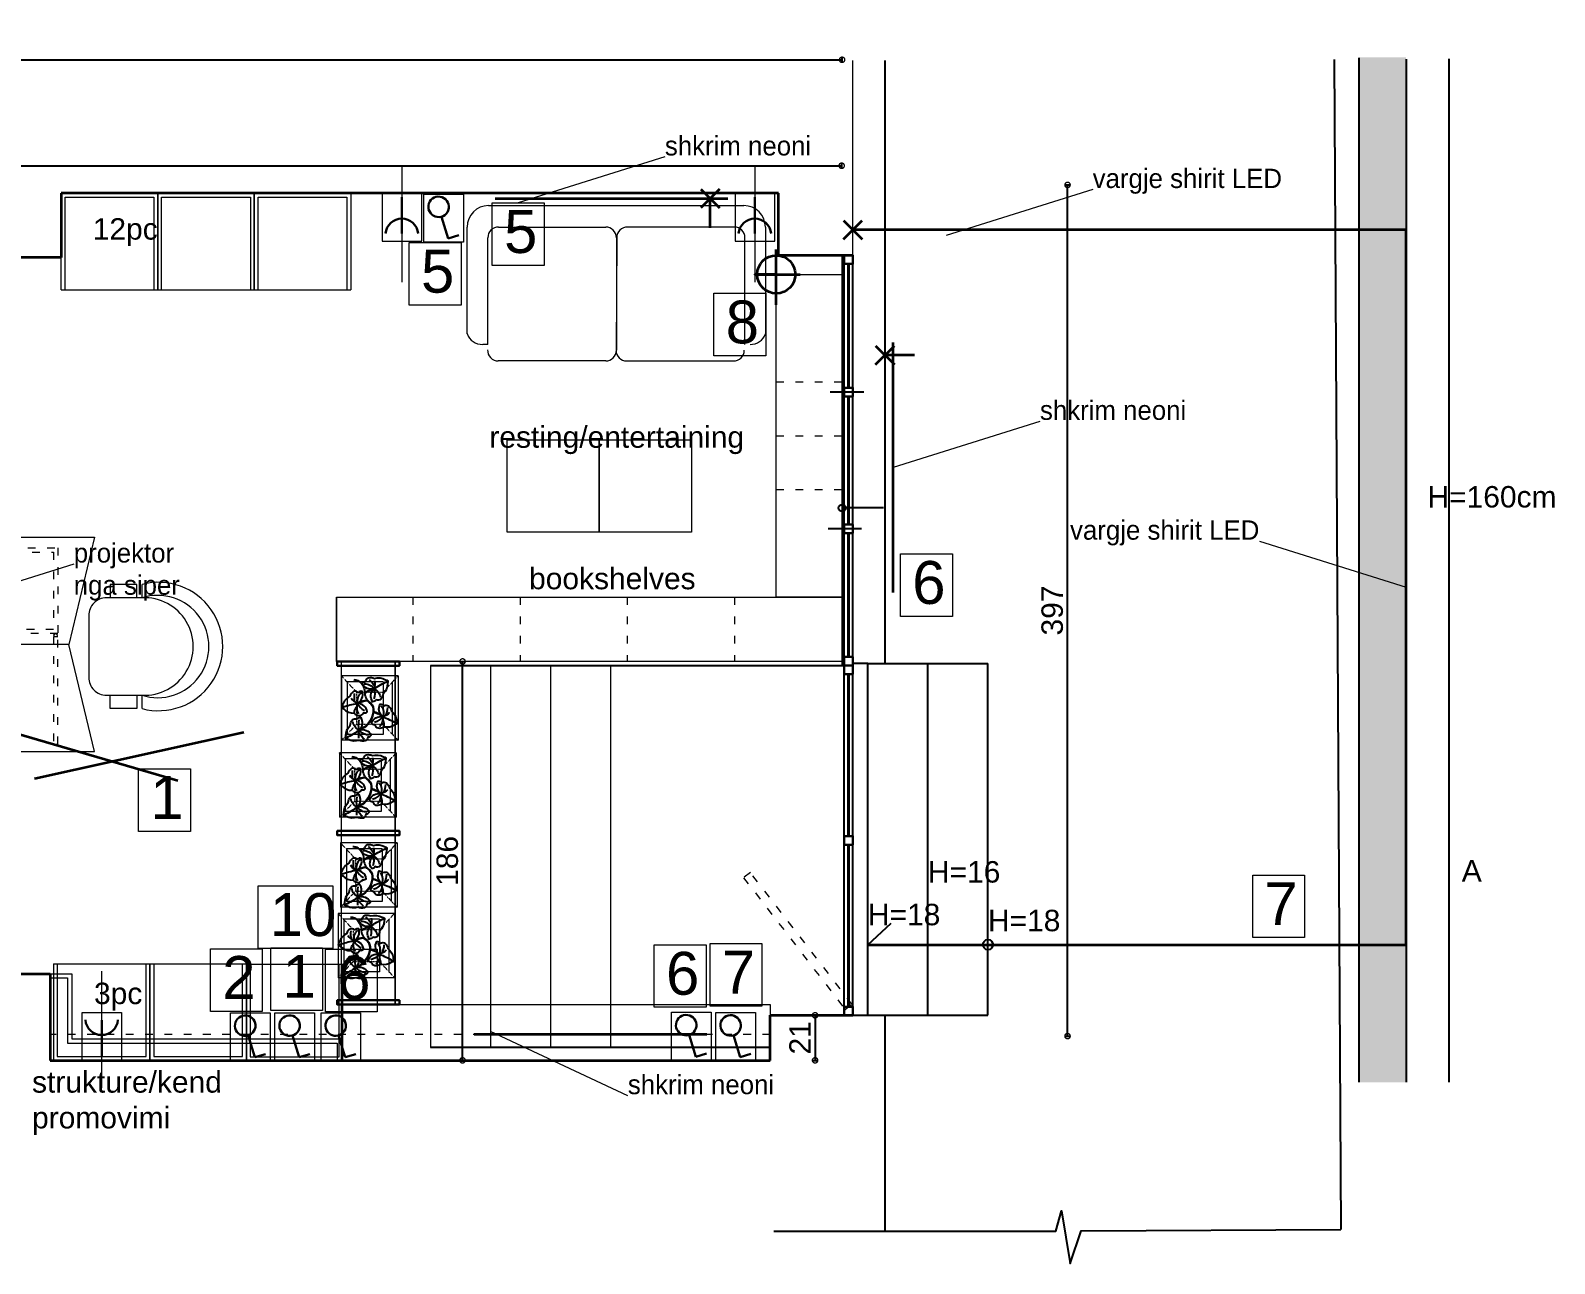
# Model space of a CAD drawing. Header units: inches. Extents: x 13585 to 255999, y -15177 to -1377.
# Drawn here: x 50953 to 51663, y -13655 to -13080 of the extents above; entities that cross this region are included whole.
import ezdxf

# ---------------------------------------------------------------- set-up
doc = ezdxf.new("R2010")
doc.units = ezdxf.units.IN
doc.header["$MEASUREMENT"] = 0
doc.linetypes.add('ACAD_ISO03W100', pattern=[30, 12, -18])
doc.linetypes.add('TRATTEGGIATO', pattern=[0.75, 0.5, -0.25])
for name, color, linetype, lineweight in [('29.hac shtresa', 252, 'Continuous', 15), ('_ELEKTRIKE', 1, 'Continuous', 9), ('mobilie', 252, 'Continuous', 18), ('mure', 7, 'Continuous', 35), ('MURE TE REJA', 250, 'Continuous', 30), ('PROIEZIONI_finissime_fine lines', 251, 'Continuous', 9), ('PROIEZIONI_projections', 145, 'Continuous', 13), ('TAVANI', 252, 'Continuous', 40), ('verande', 7, 'Continuous', 25), ('vije e nderprere', 253, 'ACAD_ISO03W100', 15), ('xham', 132, 'Continuous', 40)]:
    doc.layers.add(name, color=color, linetype=linetype, lineweight=lineweight)
doc.layers.add('VEGETAZIONE 4', color=7, linetype='Continuous', true_color=0x009400)
doc.styles.get("Standard").update_dxf_attribs({"font": 'arial.ttf'})
doc.dimstyles.new('ISO-25', dxfattribs={"dimtxt": 10, "dimasz": 5, "dimexe": 1.25, "dimexo": 0.625, "dimgap": 2, "dimtad": 1, "dimdec": 0, "dimtxsty": 'Standard', "dimblk": 'DOTSMALL', "dimcen": 2.5, "dimadec": 0, "dimazin": 0, "dimtfac": 1, "dimtdec": 0, "dimtix": 1, "dimtmove": 0, "dimatfit": 3, "dimldrblk": 'DOTSMALL', "dimfxl": 1, "dimfxlon": 1, "dimarcsym": 0})

# ---------------------------------------------------------------- blocks, each defined once
blk = doc.blocks.new('spleow')
at = {"layer": 'mobilie'}
for p, q in [((30361.49, -1882.13), (30411.22, -1882.13)), ((30351.5, -2011.26), (30351.5, -1892.13)), ((30361.49, -1896.66), (30361.49, -1946.46)), ((30416.22, -1891.67), (30366.49, -1891.67)), ((30423.95, -1946.8), (30423.95, -1897)), ((30366.49, -1951.46), (30418.95, -1951.79)), ((30366.49, -1951.63), (30418.95, -1951.63)), ((30361.49, -2006.59), (30361.49, -1956.62)), ((30423.95, -1956.62), (30423.95, -2006.7)), ((30416.22, -2011.59), (30366.49, -2011.59)), ((30416.22, -2011.59), (30416.22, -2013.97)), ((30411.22, -2021.25), (30361.49, -2021.25))]:
    blk.add_line(p, q, dxfattribs=at)
for centre, radius, start, end in [((30361.49, -1892.13), 9.99, 90, 180), ((30409, -1889.01), 7.23, 357.84985, 72.06051), ((30366.49, -1896.66), 5, 90, 180.00003), ((30418.95, -1897), 5, 359.99997, 90), ((30366.49, -1946.46), 5, 179.99997, 270), ((30418.95, -1946.8), 5, 270, 0.00003), ((30366.49, -1956.62), 5, 90, 180.00003), ((30418.95, -1956.62), 5, 359.99997, 90), ((30361.49, -2011.26), 9.99, 180, 270), ((30366.49, -2006.59), 5, 179.99997, 270), ((30418.95, -2006.7), 5, 267.51228, 359.99997), ((30408.83, -2014.26), 7.39, 288.86549, 2.21628)]:
    blk.add_arc(centre, radius, start, end, dxfattribs=at)
blk = doc.blocks.new('apleoq')
at = {"layer": 'mobilie'}
for points in [[(30396.09, -1813.84), (30441.09, -1813.84)], [(30396.09, -1858.84), (30396.09, -1813.84), (30441.09, -1813.84), (30441.09, -1858.84)], [(30397.89, -1858.84), (30397.89, -1815.64), (30439.29, -1815.64), (30439.29, -1858.84)], [(30396.09, -1858.84), (30397.89, -1858.84)], [(30397.89, -1858.84), (30439.29, -1858.84)], [(30439.29, -1858.84), (30441.09, -1858.84)]]:
    blk.add_lwpolyline(points, dxfattribs=at)
blk = doc.blocks.new('_DotSmall')
at = {"color": 0, "linetype": 'ByBlock', "const_width": 0.5}
blk.add_lwpolyline([(-0.0625, 0, 1), (0.0625, 0, 1)], format="xyb", close=True, dxfattribs=at)
blk = doc.blocks.new('*D1668')
at = {"layer": 'Defpoints', "color": 0, "transparency": 16777216}
for p in [(51297.69, -13539.06), (51297.69, -13560.06), (51318.56, -13560.06)]:
    blk.add_point(p, dxfattribs=at)
at = {"layer": 'mobilie', "color": 0, "lineweight": -2, "transparency": 16777216}
for p, q in [((51317.56, -13539.06), (51319.81, -13539.06)), ((51318.56, -13539.06), (51318.56, -13560.06)), ((51317.56, -13560.06), (51319.81, -13560.06))]:
    blk.add_line(p, q, dxfattribs=at)
at = {"layer": 'mobilie', "color": 0, "lineweight": -2, "transparency": 16777216, "xscale": 5, "yscale": 5, "zscale": 5}
for p, rotation in [((51318.56, -13539.06), 90), ((51318.56, -13560.06), 270)]:
    blk.add_blockref('_DotSmall', p, dxfattribs=dict(at, rotation=rotation))
at = {"layer": 'mobilie', "color": 0, "transparency": 16777216, "insert": (51311.54, -13549.56), "char_height": 10, "attachment_point": 5, "rotation": 90}
blk.add_mtext('21', dxfattribs=at)
blk = doc.blocks.new('A$C72D254AB')
at = {"layer": 'VEGETAZIONE 4'}
for points in [[(-0.0235, 0.0724, 0.367619), (0.0358, 0.0607, 0.244009), (0.0282, 0.0778, 0.287728), (0.0273, 0.0997, 0.1746), (0.0028, 0.1125, 0.205226), (-0.0427, 0.1378, 0.068851), (-0.055, 0.1403, 0.068851), (-0.0611, 0.1293, 0.205226), (-0.071, 0.0782, 0.1746), (-0.0771, 0.0512, 0.287728), (-0.0609, 0.0364, 0.244009), (-0.0528, 0.0195, 0.367619)], [(0.1071, 0.0319, 0.367619), (0.1316, -0.0234, 0.244009), (0.1412, -0.0073, 0.287728), (0.1586, 0.006, 0.1746), (0.155, 0.0334, 0.205226), (0.1495, 0.0852, 0.068851), (0.1445, 0.0967, 0.068851), (0.132, 0.0953, 0.205226), (0.0845, 0.0741, 0.1746), (0.0589, 0.0635, 0.287728), (0.0561, 0.0418, 0.244009), (0.047, 0.0254, 0.367619)], [(-0.1332, -0.0372, 0.205226), (-0.1289, -0.0891, 0.068851), (-0.1241, -0.1007, 0.068851), (-0.1116, -0.0996, 0.205226), (-0.0636, -0.0794, 0.1746), (-0.0378, -0.0694, 0.287728), (-0.0346, -0.0478, 0.244009), (-0.0251, -0.0316, 0.367619), (-0.0853, -0.0367, 0.367619), (-0.1086, 0.019, 0.244009), (-0.1186, 0.0032, 0.287728), (-0.1362, -0.0098, 0.1746)], [(0.0389, -0.0462, -0.367619), (0.0948, -0.0234, -0.244009), (0.0906, -0.0416, -0.287728), (0.094, -0.0633, -0.1746), (0.0724, -0.0805, -0.205226), (0.0326, -0.1141, -0.068851), (0.021, -0.1189, -0.068851), (0.013, -0.1093, -0.205226), (-0.0067, -0.0611, -0.1746), (-0.0178, -0.0358, -0.287728), (-0.0048, -0.0181, -0.244009), (0, 0, -0.367619)]]:
    blk.add_lwpolyline(points, format="xyb", close=True, dxfattribs=at)
for points in [[(-0.0041, 0.1046, 0.127493), (-0.0235, 0.0724, 0.236268), (-0.0706, 0.0574)], [(0.0275, 0.0658, 0.249386), (-0.0235, 0.0724, 0.13922), (-0.0501, 0.0335, 0.13922)], [(-0.0006, 0.0295, 0.036578), (-0.0082, 0.028, 0.26706), (-0.0853, -0.0367)], [(0.0015, 0.0281, 0.046244), (-0.0078, 0.0264, 0.267271), (-0.0837, -0.0373, 0.267271)], [(0.0849, -0.0118, -0.235468), (0.0408, 0.0167, 0.206382), (0.0011, 0.0297, 0.26706)], [(0.053, -0.0001, -0.086488), (0.0395, 0.0156, 0.20505), (0.0012, 0.028, 0.20505)], [(0.131, -0.0136, 0.249386), (0.1071, 0.0319, 0.13922), (0.0599, 0.0313, 0.13922)], [(0.1446, 0.0345, 0.127493), (0.1071, 0.0319, 0.236268), (0.0677, 0.0618)], [(0.0641, -0.0741, -0.127493), (0.0389, -0.0462, -0.236268), (-0.0102, -0.0406)], [(0.0876, -0.0299, -0.249386), (0.0389, -0.0462, -0.13922), (0.0053, -0.0132, -0.13922)], [(0.15, -0.062, 0.067526), (0.1464, -0.0439, 0.262665), (0.0928, -0.0121, -0.024866), (0.0869, -0.012, 0.206382)]]:
    blk.add_lwpolyline(points, format="xyb", dxfattribs=at)
for centre, radius, start, end in [((-0.0623, 0.0252), 0.0525, 64.38373, 95.92315), ((-0.3801, -0.0573), 0.3795, 19.98135, 30.54095), ((0.0269, -0.0165), 0.1107, 93.40519, 114.38113), ((-0.204, 0.2492), 0.3795, 325.06766, 335.62727), ((-0.0535, 0.0078), 0.0547, 178.42701, 234.43957), ((-0.0867, 0.0077), 0.0888, 14.23975, 44.16067), ((-0.0867, 0.0077), 0.0905, 14.08749, 40.76445), ((0.0178, 0.0464), 0.0888, 319.08547, 349.24698), ((0.0178, 0.0464), 0.0905, 319.84535, 345.85077), ((0.0633, -0.0604), 0.1107, 38.49151, 59.46745), ((-0.0395, 0.0546), 0.1107, 217.25259, 238.22852), ((-0.1076, 0.0348), 0.0749, 258.26023, 287.32268), ((0.221, -0.2607), 0.3795, 143.82874, 154.38835), ((-0.0352, -0.0134), 0.0553, 204.95752, 258.13095), ((-0.061, 0.0461), 0.0863, 253.63391, 285.33703), ((-0.0082, -0.0074), 0.0525, 275.16258, 306.702), ((-0.336, 0.0124), 0.3795, 340.54478, 351.10439), ((-0.0356, 0.0051), 0.0888, 326.92506, 356.62209), ((-0.0356, 0.0051), 0.0905, 330.32128, 355.87917), ((0.0712, 0.0507), 0.1107, 256.7046, 277.68054)]:
    blk.add_arc(centre, radius, start, end, dxfattribs=at)
blk = doc.blocks.new('cplaq')
at = {"layer": 'PROIEZIONI_finissime_fine lines', "linetype": 'TRATTEGGIATO', "ltscale": 0.04}
for p, q in [((27656.63, -3518.81), (27649.13, -3511.81)), ((27671.63, -3518.81), (27679.13, -3511.81)), ((27656.63, -3531.17), (27656.63, -3518.81)), ((27671.63, -3531.17), (27671.63, -3518.81)), ((27656.63, -3531.17), (27649.13, -3538.17)), ((27656.63, -3531.17), (27671.63, -3531.17)), ((27671.63, -3531.17), (27679.13, -3538.17))]:
    blk.add_line(p, q, dxfattribs=at)
at = {"layer": 'PROIEZIONI_projections'}
for p, q in [((27649.13, -3511.81), (27649.13, -3538.17)), ((27649.13, -3511.81), (27679.13, -3511.81)), ((27651.84, -3514.52), (27676.43, -3514.52)), ((27679.13, -3511.81), (27679.13, -3538.17)), ((27651.84, -3518.81), (27676.43, -3518.81)), ((27651.84, -3518.81), (27651.84, -3535.46)), ((27676.43, -3518.81), (27676.43, -3535.46)), ((27649.13, -3538.17), (27679.13, -3538.17)), ((27651.84, -3535.46), (27676.43, -3535.46))]:
    blk.add_line(p, q, dxfattribs=at)
at = {"layer": 'VEGETAZIONE 4', "xscale": -100, "yscale": 100, "zscale": 100}
blk.add_blockref('A$C72D254AB', (27665.83, -3526.18), dxfattribs=at)
blk = doc.blocks.new('*D1669')
at = {"layer": 'Defpoints', "color": 0, "transparency": 16777216}
for p in [(51138.32, -13374.04), (51154.17, -13374.04), (51138.32, -13560.06)]:
    blk.add_point(p, dxfattribs=at)
at = {"layer": 'mobilie', "color": 0, "lineweight": -2, "transparency": 16777216}
for p, q in [((51153.17, -13374.04), (51155.42, -13374.04)), ((51154.17, -13560.06), (51154.17, -13374.04)), ((51153.17, -13560.06), (51155.42, -13560.06))]:
    blk.add_line(p, q, dxfattribs=at)
at = {"layer": 'mobilie', "color": 0, "lineweight": -2, "transparency": 16777216, "xscale": 5, "yscale": 5, "zscale": 5}
for p, rotation in [((51154.17, -13374.04), 90), ((51154.17, -13560.06), 270)]:
    blk.add_blockref('_DotSmall', p, dxfattribs=dict(at, rotation=rotation))
at = {"layer": 'mobilie', "color": 0, "transparency": 16777216, "insert": (51147.07, -13467.05), "char_height": 10, "attachment_point": 5, "rotation": 90}
blk.add_mtext('186', dxfattribs=at)
blk = doc.blocks.new('cplaow')
at = {"layer": 'mobilie'}
for points in [[(37826.95, -2900.68), (37814.95, -2850.68), (37934.95, -2850.68), (37922.95, -2900.68), (37826.95, -2900.68)], [(37826.95, -2900.68), (37814.95, -2950.68), (37934.95, -2950.68), (37922.95, -2900.68), (37826.95, -2900.68)]]:
    blk.add_lwpolyline(points, dxfattribs=at)
for centre in [(37833.22, -2896.44), (37916.82, -2896.44)]:
    blk.add_circle(centre, 0.761, dxfattribs=at)
at = {"layer": 'vije e nderprere', "ltscale": 0.3}
for points in [[(37831.95, -2855.68), (37917.93, -2855.68), (37917.94, -2895.68), (37831.96, -2895.68)], [(37833.95, -2857.68), (37915.93, -2857.68), (37915.94, -2893.68), (37833.96, -2893.68)], [(37832.22, -2947.2), (37834.22, -2947.2), (37834.22, -2897.2), (37832.22, -2897.2)], [(37915.82, -2947.2), (37917.82, -2947.2), (37917.82, -2897.2), (37915.82, -2897.2)]]:
    blk.add_lwpolyline(points, close=True, dxfattribs=at)
blk = doc.blocks.new('aswaswa')
at = {"layer": 'mobilie'}
for p, q in [((30233.65, -2827.56), (30227.41, -2827.56)), ((30233.65, -2827.56), (30233.65, -2844.15)), ((30285.3, -2827.56), (30279.06, -2827.56)), ((30279.06, -2844.15), (30279.06, -2827.56)), ((30233.65, -2830.05), (30227.41, -2830.05)), ((30227.41, -2830.05), (30227.41, -2842.49)), ((30279.06, -2830.05), (30285.3, -2830.05)), ((30285.3, -2830.05), (30285.3, -2842.49)), ((30227.41, -2842.49), (30233.65, -2842.49)), ((30285.3, -2842.49), (30279.06, -2842.49)), ((30241.94, -2852.44), (30270.77, -2852.44))]:
    blk.add_line(p, q, dxfattribs=at)
for centre, radius, start, end in [((30256.36, -2819.86), 29.95, 345.08646, 194.91352), ((30256.36, -2820.23), 23.86, 342.09781, 197.90219), ((30256.36, -2826.39), 22.74, 357.02811, 182.97189), ((30241.94, -2844.15), 8.29, 179.99997, 270), ((30270.77, -2844.15), 8.29, 270, 0.00003)]:
    blk.add_arc(centre, radius, start, end, dxfattribs=at)
blk = doc.blocks.new('fgfhgfh')
at = {"layer": '_ELEKTRIKE', "color": 6, "lineweight": 35}
for p, q in [((224343.92, -79823.08), (224335.17, -79831.84)), ((224335.17, -79823.08), (224343.92, -79831.84)), ((224339.54, -79841.2), (224339.54, -79827.46))]:
    blk.add_line(p, q, dxfattribs=at)
blk = doc.blocks.new('fd')
at = {"layer": '_ELEKTRIKE', "color": 1}
blk.add_lwpolyline([(224339.75, -79677.33), (224339.75, -79622.98)], dxfattribs=at)
blk.add_lwpolyline([(224349.04, -79642.13), (224349.04, -79664.51), (224330.6, -79664.51), (224330.6, -79642.13)], close=True, dxfattribs=at)
at = {"layer": '_ELEKTRIKE', "color": 1, "lineweight": 30}
blk.add_lwpolyline([(224339.75, -79645.7), (224339.75, -79662.63)], dxfattribs=at)
blk.add_arc((224339.75, -79645.04), 7.64, 184.8646, 355.1354, dxfattribs=at)
blk = doc.blocks.new('fdf')
at = {"layer": '_ELEKTRIKE', "color": 1, "lineweight": 30}
for p, q in [((224338.82, -79675.08), (224341.87, -79685.25)), ((224341.87, -79685.25), (224346.86, -79683.76))]:
    blk.add_line(p, q, dxfattribs=at)
at = {"layer": '_ELEKTRIKE', "color": 1, "lineweight": 0}
blk.add_lwpolyline([(224349.04, -79686.9), (224330.6, -79686.9), (224330.6, -79664.51), (224349.04, -79664.51)], close=True, dxfattribs=at)
at = {"layer": '_ELEKTRIKE', "color": 1, "lineweight": 30, "extrusion": (0, 0, -1)}
blk.add_ellipse((224337.45, -79670.5), major_axis=(-3.83, -2.86), ratio=1, start_param=3.926991, end_param=10.210176, dxfattribs=at)
blk = doc.blocks.new('*D1674')
at = {"layer": 'Defpoints', "color": 0, "transparency": 16777216}
for p in [(51331.17, -13093.44), (50307.19, -13156.16), (51331.17, -13184.66)]:
    blk.add_point(p, dxfattribs=at)
at = {"layer": 'mobilie', "color": 0, "lineweight": -2, "transparency": 16777216}
for p, q in [((50307.19, -13094.44), (50307.19, -13092.19)), ((51331.17, -13094.44), (51331.17, -13092.19)), ((50307.19, -13093.44), (51331.17, -13093.44))]:
    blk.add_line(p, q, dxfattribs=at)
at = {"layer": 'mobilie', "color": 0, "lineweight": -2, "transparency": 16777216, "xscale": 5, "yscale": 5, "zscale": 5, "rotation": 180}
blk.add_blockref('_DotSmall', (50307.19, -13093.44), dxfattribs=at)
at = {"layer": 'mobilie', "color": 0, "lineweight": -2, "transparency": 16777216, "xscale": 5, "yscale": 5, "zscale": 5}
blk.add_blockref('_DotSmall', (51331.17, -13093.44), dxfattribs=at)
at = {"layer": 'mobilie', "color": 0, "transparency": 16777216, "insert": (50819.18, -13086.34), "char_height": 10, "attachment_point": 5}
blk.add_mtext('1024', dxfattribs=at)
blk = doc.blocks.new('*D1675')
at = {"layer": 'Defpoints', "color": 0, "transparency": 16777216}
for p in [(50711.07, -13151.8), (51436.31, -13151.8), (50703.55, -13548.76)]:
    blk.add_point(p, dxfattribs=at)
at = {"layer": 'mobilie', "color": 0, "lineweight": -2, "transparency": 16777216}
for p, q in [((51435.31, -13151.8), (51437.56, -13151.8)), ((51436.31, -13548.76), (51436.31, -13151.8)), ((51435.31, -13548.76), (51437.56, -13548.76))]:
    blk.add_line(p, q, dxfattribs=at)
at = {"layer": 'mobilie', "color": 0, "lineweight": -2, "transparency": 16777216, "xscale": 5, "yscale": 5, "zscale": 5}
for p, rotation in [((51436.31, -13151.8), 90), ((51436.31, -13548.76), 270)]:
    blk.add_blockref('_DotSmall', p, dxfattribs=dict(at, rotation=rotation))
at = {"layer": 'mobilie', "color": 0, "transparency": 16777216, "insert": (51429.21, -13350.28), "char_height": 10, "attachment_point": 5, "rotation": 90}
blk.add_mtext('397', dxfattribs=at)
blk = doc.blocks.new('*D1680')
at = {"layer": 'Defpoints', "color": 0, "transparency": 16777216}
for p in [(51330.97, -13142.84), (50446.34, -13264.59), (51330.97, -13264.59)]:
    blk.add_point(p, dxfattribs=at)
at = {"layer": 'mobilie', "color": 0, "lineweight": -2, "transparency": 16777216}
for p, q in [((50446.34, -13143.84), (50446.34, -13141.59)), ((51330.97, -13143.84), (51330.97, -13141.59)), ((50446.34, -13142.84), (51330.97, -13142.84))]:
    blk.add_line(p, q, dxfattribs=at)
at = {"layer": 'mobilie', "color": 0, "lineweight": -2, "transparency": 16777216, "xscale": 5, "yscale": 5, "zscale": 5, "rotation": 180}
blk.add_blockref('_DotSmall', (50446.34, -13142.84), dxfattribs=at)
at = {"layer": 'mobilie', "color": 0, "lineweight": -2, "transparency": 16777216, "xscale": 5, "yscale": 5, "zscale": 5}
blk.add_blockref('_DotSmall', (51330.97, -13142.84), dxfattribs=at)
at = {"layer": 'mobilie', "color": 0, "transparency": 16777216, "insert": (50888.65, -13135.74), "char_height": 10, "attachment_point": 5}
blk.add_mtext('885', dxfattribs=at)

msp = doc.modelspace()

# ---------------------------------------------------------------- hatches: boundary and pattern name
at = {"layer": 'verande', "true_color": 0xd1f0e5}
h = msp.add_hatch(dxfattribs=at)
h.set_pattern_fill('HTREED1S', color=254, scale=9, pattern_type=2)
h.set_pattern_definition([(255.963757, (20410.7718, -12049.2718), (1.2e-07, -9.00000001), [0.3710795, -36.7368711]), (14.036243, (20410.4118, -12049.3618), (27.0000001, 8.99999983), [0.3710795, -36.7368711]), (0, (20410.052, -12049.362), (0, 9), [0.36, -8.64]), (315, (20409.782, -12049.092), (9, -2e-15), [0.3818377, -12.3460844]), (270, (20409.782, -12048.732), (9, -2e-15), [0.36, -8.64]), (243.434949, (20409.8718, -12048.552), (7e-08, -9), [0.201246, -19.9233657]), (180, (20410.232, -12048.552), (-1e-15, -9), [0.36, -8.64]), (323.130102, (20409.8718, -12048.2818), (26.99999989, -18.00000017), [0.45, -44.55]), (281.309932, (20409.7818, -12047.8318), (8.99999975, -36.00000008), [0.4589118, -45.432264]), (243.434949, (20409.8718, -12047.652), (7e-08, -9), [0.201246, -19.9233657]), (213.690068, (20410.1418, -12047.4718), (-8.99999991, -9.00000009), [0.3244996, -32.1254618]), (146.309932, (20410.4118, -12047.6518), (-17.9999999, 9.00000011), [0.3244996, -32.1254618]), (291.801409, (20410.2318, -12047.2018), (8.99999987, -18.00000009), [0.4846648, -47.9818184]), (236.309932, (20410.4118, -12046.9318), (-9.00000011, -17.9999999), [0.3244996, -32.1254618]), (198.434949, (20410.6818, -12046.8418), (-17.99999994, -9.00000008), [0.284605, -28.175894]), (180, (20410.952, -12046.842), (-1e-15, -9), [0.27, -8.73]), (161.565051, (20411.2218, -12046.9318), (-9.00000003, -6e-10), [0.284605, -28.175894]), (123.690068, (20411.4018, -12047.2018), (-9.00000009, 8.99999991), [0.3244996, -32.1254618]), (68.198591, (20411.2218, -12047.6518), (8.99999976, 27.00000009), [0.4846648, -47.9818184]), (198.434949, (20411.4918, -12047.5618), (-17.99999994, -9.00000008), [0.284605, -28.175894]), (161.565051, (20411.7618, -12047.6518), (-9.00000003, -6e-10), [0.284605, -28.175894]), (116.565051, (20411.8518, -12047.832), (-9, 9.00000004), [0.201246, -19.9233657]), (78.690068, (20411.7618, -12048.2818), (-1.1e-07, 9.00000005), [0.4589118, -45.432264]), (36.869898, (20411.4018, -12048.5518), (8.99999994, 9.00000006), [0.45, -44.55]), (180, (20411.762, -12048.552), (-1e-15, -9), [0.36, -8.64]), (135, (20411.852, -12048.642), (-9, 5e-16), [0.1272793, -12.6006429]), (90, (20411.852, -12049.092), (-9, 6e-16), [0.45, -8.55]), (45, (20411.582, -12049.362), (5e-16, 9), [0.3818377, -12.3460844]), (0, (20411.222, -12049.362), (0, 9), [0.36, -8.64]), (345.963757, (20410.8618, -12049.2718), (9.00000001, 1.2e-07), [0.3710795, -36.7368711]), (104.036243, (20410.9518, -12049.6318), (-8.99999983, 27.0000001), [0.3710795, -36.7368711]), (0, (20410.682, -12049.632), (0, 9), [0.27, -8.73]), (255.963757, (20415.4518, -12045.6718), (1.2e-07, -9.00000001), [0.3710795, -36.7368711]), (14.036243, (20415.0918, -12045.7618), (27.0000001, 8.99999983), [0.3710795, -36.7368711]), (0, (20414.732, -12045.762), (0, 9), [0.36, -8.64]), (315, (20414.462, -12045.492), (9, -2e-15), [0.3818377, -12.3460844]), (270, (20414.462, -12045.132), (9, -2e-15), [0.36, -8.64]), (243.434949, (20414.5518, -12044.952), (7e-08, -9), [0.201246, -19.9233657]), (180, (20414.912, -12044.952), (-1e-15, -9), [0.36, -8.64]), (323.130102, (20414.5518, -12044.6818), (26.99999989, -18.00000017), [0.45, -44.55]), (281.309932, (20414.4618, -12044.2318), (8.99999975, -36.00000008), [0.4589118, -45.432264]), (243.434949, (20414.5518, -12044.052), (7e-08, -9), [0.201246, -19.9233657]), (213.690068, (20414.8218, -12043.8718), (-8.99999991, -9.00000009), [0.3244996, -32.1254618]), (146.309932, (20415.0918, -12044.0518), (-17.9999999, 9.00000011), [0.3244996, -32.1254618]), (291.801409, (20414.9118, -12043.6018), (8.99999987, -18.00000009), [0.4846648, -47.9818184]), (236.309932, (20415.0918, -12043.3318), (-9.00000011, -17.9999999), [0.3244996, -32.1254618]), (198.434949, (20415.3618, -12043.2418), (-17.99999994, -9.00000008), [0.284605, -28.175894]), (180, (20415.632, -12043.242), (-1e-15, -9), [0.27, -8.73]), (161.565051, (20415.9018, -12043.3318), (-9.00000003, -6e-10), [0.284605, -28.175894]), (123.690068, (20416.0818, -12043.6018), (-9.00000009, 8.99999991), [0.3244996, -32.1254618]), (68.198591, (20415.9018, -12044.0518), (8.99999976, 27.00000009), [0.4846648, -47.9818184]), (198.434949, (20416.1718, -12043.9618), (-17.99999994, -9.00000008), [0.284605, -28.175894]), (161.565051, (20416.4418, -12044.0518), (-9.00000003, -6e-10), [0.284605, -28.175894]), (116.565051, (20416.5318, -12044.232), (-9, 9.00000004), [0.201246, -19.9233657]), (78.690068, (20416.4418, -12044.6818), (-1.1e-07, 9.00000005), [0.4589118, -45.432264]), (36.869898, (20416.0818, -12044.9518), (8.99999994, 9.00000006), [0.45, -44.55]), (180, (20416.442, -12044.952), (-1e-15, -9), [0.36, -8.64]), (135, (20416.532, -12045.042), (-9, 5e-16), [0.1272793, -12.6006429]), (90, (20416.532, -12045.492), (-9, 6e-16), [0.45, -8.55]), (45, (20416.262, -12045.762), (5e-16, 9), [0.3818377, -12.3460844]), (0, (20415.902, -12045.762), (0, 9), [0.36, -8.64]), (345.963757, (20415.5418, -12045.6718), (9.00000001, 1.2e-07), [0.3710795, -36.7368711]), (104.036243, (20415.6318, -12046.0318), (-8.99999983, 27.0000001), [0.3710795, -36.7368711]), (0, (20415.362, -12046.032), (0, 9), [0.27, -8.73]), (255.963757, (20413.6518, -12049.0918), (1.2e-07, -9.00000001), [0.1855398, -36.922411]), (14.036243, (20413.4718, -12049.1368), (27.0000001, 8.99999983), [0.1855398, -36.922411]), (0, (20413.292, -12049.137), (0, 9), [0.18, -8.82]), (315, (20413.157, -12049.002), (9, -2e-15), [0.1909188, -12.5370032]), (270, (20413.157, -12048.822), (9, -2e-15), [0.18, -8.82]), (243.434949, (20413.2018, -12048.732), (7e-08, -9), [0.100623, -20.0239888]), (180, (20413.382, -12048.732), (-1e-15, -9), [0.18, -8.82]), (323.130102, (20413.2018, -12048.5968), (26.99999989, -18.00000017), [0.225, -44.775]), (281.309932, (20413.1568, -12048.3718), (8.99999975, -36.00000008), [0.229456, -45.6617198]), (243.434949, (20413.2018, -12048.282), (7e-08, -9), [0.100623, -20.0239888]), (213.690068, (20413.3368, -12048.1918), (-8.99999991, -9.00000009), [0.1622498, -32.2877117]), (146.309932, (20413.4718, -12048.2818), (-17.9999999, 9.00000011), [0.1622498, -32.2877117]), (291.801409, (20413.3818, -12048.0568), (8.99999987, -18.00000009), [0.2423324, -48.2241508]), (236.309932, (20413.4718, -12047.9218), (-9.00000011, -17.9999999), [0.1622498, -32.2877117]), (198.434949, (20413.6068, -12047.8768), (-17.99999994, -9.00000008), [0.1423025, -28.3181964]), (180, (20413.742, -12047.877), (-1e-15, -9), [0.135, -8.865]), (161.565051, (20413.8768, -12047.9218), (-9.00000003, -6e-10), [0.1423025, -28.3181964]), (123.690068, (20413.9668, -12048.0568), (-9.00000009, 8.99999991), [0.1622498, -32.2877117]), (68.198591, (20413.8768, -12048.2818), (8.99999976, 27.00000009), [0.2423324, -48.2241508]), (198.434949, (20414.0118, -12048.2368), (-17.99999994, -9.00000008), [0.1423025, -28.3181964]), (161.565051, (20414.1468, -12048.2818), (-9.00000003, -6e-10), [0.1423025, -28.3181964]), (116.565051, (20414.1918, -12048.372), (-9, 9.00000004), [0.100623, -20.0239888]), (78.690068, (20414.1468, -12048.5968), (-1.1e-07, 9.00000005), [0.229456, -45.6617198]), (36.869898, (20413.9668, -12048.7318), (8.99999994, 9.00000006), [0.225, -44.775]), (180, (20414.147, -12048.732), (-1e-15, -9), [0.18, -8.82]), (135, (20414.192, -12048.777), (-9, 5e-16), [0.0636396, -12.6642824]), (90, (20414.192, -12049.002), (-9, 6e-16), [0.225, -8.775]), (45, (20414.057, -12049.137), (5e-16, 9), [0.1909188, -12.5370032]), (0, (20413.877, -12049.137), (0, 9), [0.18, -8.82]), (345.963757, (20413.6968, -12049.0918), (9.00000001, 1.2e-07), [0.1855398, -36.922411]), (104.036243, (20413.7418, -12049.2718), (-8.99999983, 27.0000001), [0.1855398, -36.922411]), (0, (20413.607, -12049.272), (0, 9), [0.135, -8.865]), (255.963757, (20410.3668, -12044.2768), (1.2e-07, -9.00000001), [0.1855398, -36.922411]), (14.036243, (20410.1868, -12044.3218), (27.0000001, 8.99999983), [0.1855398, -36.922411]), (0, (20410.007, -12044.322), (0, 9), [0.18, -8.82]), (315, (20409.872, -12044.187), (9, -2e-15), [0.1909188, -12.5370032]), (270, (20409.872, -12044.007), (9, -2e-15), [0.18, -8.82]), (243.434949, (20409.9168, -12043.917), (7e-08, -9), [0.100623, -20.0239888]), (180, (20410.097, -12043.917), (-1e-15, -9), [0.18, -8.82]), (323.130102, (20409.9168, -12043.7818), (26.99999989, -18.00000017), [0.225, -44.775]), (281.309932, (20409.8718, -12043.5568), (8.99999975, -36.00000008), [0.229456, -45.6617198]), (243.434949, (20409.9168, -12043.467), (7e-08, -9), [0.100623, -20.0239888]), (213.690068, (20410.0518, -12043.3768), (-8.99999991, -9.00000009), [0.1622498, -32.2877117]), (146.309932, (20410.1868, -12043.4668), (-17.9999999, 9.00000011), [0.1622498, -32.2877117]), (291.801409, (20410.0968, -12043.2418), (8.99999987, -18.00000009), [0.2423324, -48.2241508]), (236.309932, (20410.1868, -12043.1068), (-9.00000011, -17.9999999), [0.1622498, -32.2877117]), (198.434949, (20410.3218, -12043.0618), (-17.99999994, -9.00000008), [0.1423025, -28.3181964]), (180, (20410.457, -12043.062), (-1e-15, -9), [0.135, -8.865]), (161.565051, (20410.5918, -12043.1068), (-9.00000003, -6e-10), [0.1423025, -28.3181964]), (123.690068, (20410.6818, -12043.2418), (-9.00000009, 8.99999991), [0.1622498, -32.2877117]), (68.198591, (20410.5918, -12043.4668), (8.99999976, 27.00000009), [0.2423324, -48.2241508]), (198.434949, (20410.7268, -12043.4218), (-17.99999994, -9.00000008), [0.1423025, -28.3181964]), (161.565051, (20410.8618, -12043.4668), (-9.00000003, -6e-10), [0.1423025, -28.3181964]), (116.565051, (20410.9068, -12043.557), (-9, 9.00000004), [0.100623, -20.0239888]), (78.690068, (20410.8618, -12043.7818), (-1.1e-07, 9.00000005), [0.229456, -45.6617198]), (36.869898, (20410.6818, -12043.9168), (8.99999994, 9.00000006), [0.225, -44.775]), (180, (20410.862, -12043.917), (-1e-15, -9), [0.18, -8.82]), (135, (20410.907, -12043.962), (-9, 5e-16), [0.0636396, -12.6642824]), (90, (20410.907, -12044.187), (-9, 6e-16), [0.225, -8.775]), (45, (20410.772, -12044.322), (5e-16, 9), [0.1909188, -12.5370032]), (0, (20410.592, -12044.322), (0, 9), [0.18, -8.82]), (345.963757, (20410.4118, -12044.2768), (9.00000001, 1.2e-07), [0.1855398, -36.922411]), (104.036243, (20410.4568, -12044.4568), (-8.99999983, 27.0000001), [0.1855398, -36.922411]), (0, (20410.322, -12044.457), (0, 9), [0.135, -8.865]), (255.963757, (20411.6268, -12044.7718), (1.2e-07, -9.00000001), [0.1855398, -36.922411]), (14.036243, (20411.4468, -12044.8168), (27.0000001, 8.99999983), [0.1855398, -36.922411]), (0, (20411.267, -12044.817), (0, 9), [0.18, -8.82]), (315, (20411.132, -12044.682), (9, -2e-15), [0.1909188, -12.5370032]), (270, (20411.132, -12044.502), (9, -2e-15), [0.18, -8.82]), (243.434949, (20411.1768, -12044.412), (7e-08, -9), [0.100623, -20.0239888]), (180, (20411.357, -12044.412), (-1e-15, -9), [0.18, -8.82]), (323.130102, (20411.1768, -12044.2768), (26.99999989, -18.00000017), [0.225, -44.775]), (281.309932, (20411.1318, -12044.0518), (8.99999975, -36.00000008), [0.229456, -45.6617198]), (243.434949, (20411.1768, -12043.962), (7e-08, -9), [0.100623, -20.0239888]), (213.690068, (20411.3118, -12043.8718), (-8.99999991, -9.00000009), [0.1622498, -32.2877117]), (146.309932, (20411.4468, -12043.9618), (-17.9999999, 9.00000011), [0.1622498, -32.2877117]), (291.801409, (20411.3568, -12043.7368), (8.99999987, -18.00000009), [0.2423324, -48.2241508]), (236.309932, (20411.4468, -12043.6018), (-9.00000011, -17.9999999), [0.1622498, -32.2877117]), (198.434949, (20411.5818, -12043.5568), (-17.99999994, -9.00000008), [0.1423025, -28.3181964]), (180, (20411.717, -12043.557), (-1e-15, -9), [0.135, -8.865]), (161.565051, (20411.8518, -12043.6018), (-9.00000003, -6e-10), [0.1423025, -28.3181964]), (123.690068, (20411.9418, -12043.7368), (-9.00000009, 8.99999991), [0.1622498, -32.2877117]), (68.198591, (20411.8518, -12043.9618), (8.99999976, 27.00000009), [0.2423324, -48.2241508]), (198.434949, (20411.9868, -12043.9168), (-17.99999994, -9.00000008), [0.1423025, -28.3181964]), (161.565051, (20412.1218, -12043.9618), (-9.00000003, -6e-10), [0.1423025, -28.3181964]), (116.565051, (20412.1668, -12044.052), (-9, 9.00000004), [0.100623, -20.0239888]), (78.690068, (20412.1218, -12044.2768), (-1.1e-07, 9.00000005), [0.229456, -45.6617198]), (36.869898, (20411.9418, -12044.4118), (8.99999994, 9.00000006), [0.225, -44.775]), (180, (20412.122, -12044.412), (-1e-15, -9), [0.18, -8.82]), (135, (20412.167, -12044.457), (-9, 5e-16), [0.0636396, -12.6642824]), (90, (20412.167, -12044.682), (-9, 6e-16), [0.225, -8.775]), (45, (20412.032, -12044.817), (5e-16, 9), [0.1909188, -12.5370032]), (0, (20411.852, -12044.817), (0, 9), [0.18, -8.82]), (345.963757, (20411.6718, -12044.7718), (9.00000001, 1.2e-07), [0.1855398, -36.922411]), (104.036243, (20411.7168, -12044.9518), (-8.99999983, 27.0000001), [0.1855398, -36.922411]), (0, (20411.582, -12044.952), (0, 9), [0.135, -8.865])])
h.paths.add_polyline_path([(51572.17, -13570.26), (51594.17, -13570.26), (51594.17, -13092.33), (51572.17, -13092.33)])

# ---------------------------------------------------------------- linework, layer by layer
at = {"layer": 'mobilie'}
for points in [[(51336.19, -13184.66), (51336.19, -13093.78)], [(51248.52, -13138.74), (51180.13, -13160.21)], [(51448.04, -13153.94), (51379.64, -13175.41)], [(51336.19, -13539.06), (51336.19, -13184.66)], [(51423.44, -13262.07), (51355.04, -13283.54)], [(51525.77, -13317.95), (51594.17, -13339.41)], [(50972.83, -13328.62), (50904.43, -13350.09)], [(51095.41, -13344.04), (51095.41, -13374.04)], [(51330.97, -13344.04), (51330.97, -13374.04)], [(51097.69, -13534.06), (51097.69, -13374.04)], [(51122.69, -13534.06), (51122.69, -13374.04)], [(51139.19, -13375.96), (51139.19, -13554.06)], [(51167.19, -13375.96), (51167.19, -13554.06)], [(51195.19, -13375.96), (51195.19, -13554.06)], [(51223.19, -13375.96), (51223.19, -13554.06)], [(50961.89, -13519.66), (50961.89, -13560.06)], [(50961.89, -13519.66), (50961.89, -13560.06), (51097.69, -13560.06)], [(50961.89, -13519.66), (50971.89, -13519.66), (50971.89, -13550.06), (51097.69, -13550.06), (51097.69, -13560.06)], [(50961.89, -13521.66), (50969.89, -13521.66), (50969.89, -13552.06), (51095.69, -13552.06), (51095.69, -13560.06)], [(50971.89, -13519.66), (50971.89, -13550.06), (51097.69, -13550.06)], [(51097.69, -13539.06), (51097.69, -13560.06)], [(51297.69, -13539.06), (51297.69, -13560.06)], [(51231.25, -13576.54), (51167.19, -13546.68)]]:
    msp.add_lwpolyline(points, dxfattribs=at)
at = {"layer": 'mobilie', "color": 1}
for points in [[(51168.04, -13160.21), (51192.22, -13160.21), (51192.22, -13189.43), (51168.04, -13189.43)], [(51129.31, -13178.71), (51153.49, -13178.71), (51153.49, -13207.93), (51129.31, -13207.93)], [(51271.41, -13202.35), (51295.59, -13202.35), (51295.59, -13231.57), (51271.41, -13231.57)], [(51358.41, -13323.87), (51382.59, -13323.87), (51382.59, -13353.08), (51358.41, -13353.08)], [(51003.03, -13424.14), (51027.21, -13424.14), (51027.21, -13453.35), (51003.03, -13453.35)], [(51522.66, -13473.64), (51546.84, -13473.64), (51546.84, -13502.85), (51522.66, -13502.85)], [(51036.59, -13508.07), (51060.77, -13508.07), (51060.77, -13537.28), (51036.59, -13537.28)], [(51064.73, -13507.56), (51088.91, -13507.56), (51088.91, -13536.78), (51064.73, -13536.78)], [(51090.22, -13508.29), (51114.4, -13508.29), (51114.4, -13537.51), (51090.22, -13537.51)], [(51243.58, -13506.12), (51267.76, -13506.12), (51267.76, -13535.34), (51243.58, -13535.34)], [(51269.62, -13505.6), (51293.8, -13505.6), (51293.8, -13534.82), (51269.62, -13534.82)]]:
    msp.add_lwpolyline(points, close=True, dxfattribs=at)
at = {"layer": 'mobilie', "color": 3, "lineweight": 35}
for points in [[(51169.32, -13158.13), (51277.92, -13158.13)], [(51355.04, -13341.84), (51355.04, -13225.24)], [(51268.16, -13548.06), (51159.56, -13548.06)]]:
    msp.add_lwpolyline(points, dxfattribs=at)
at = {"layer": 'mobilie', "color": 2, "lineweight": 35}
for points in [[(51343.19, -13506.12), (51594.17, -13506.12), (51594.17, -13172.7), (51336.19, -13172.7)], [(51300.47, -13207.65), (51300.47, -13181.94)], [(51300.47, -13193.54), (51290.48, -13193.54), (51311.62, -13193.54)], [(50925.42, -13401.56), (51021.44, -13429.49)], [(50954.44, -13428.64), (51052.09, -13407.09)]]:
    msp.add_lwpolyline(points, dxfattribs=at)
at = {"layer": 'mobilie', "color": 3}
for points in [[(51330.97, -13193.54), (51330.97, -13344.04), (51300.47, -13344.04), (51300.47, -13193.54)], [(51174.93, -13270.7), (51217.93, -13270.7), (51217.93, -13313.7), (51174.93, -13313.7)], [(51217.93, -13270.7), (51260.93, -13270.7), (51260.93, -13313.7), (51217.93, -13313.7)]]:
    msp.add_lwpolyline(points, close=True, dxfattribs=at)
at = {"layer": 'mobilie'}
for points in [[(51330.97, -13344.04), (51330.97, -13374.04), (51095.41, -13374.04), (51095.41, -13344.04), (51330.97, -13344.04)], [(51097.69, -13374.04), (51122.69, -13374.04), (51122.69, -13534.06), (51097.69, -13534.06)], [(51097.69, -13534.06), (51297.69, -13534.06), (51297.69, -13560.06), (51097.69, -13560.06)]]:
    msp.add_lwpolyline(points, close=True, dxfattribs=at)
at = {"layer": 'mobilie', "lineweight": 30}
for points in [[(51097.69, -13376.04), (51095.69, -13376.04), (51095.69, -13374.04), (51122.69, -13374.04), (51124.69, -13374.04), (51124.69, -13376.04)], [(51097.69, -13455.05), (51095.69, -13455.05), (51095.69, -13453.05), (51122.69, -13453.05), (51124.69, -13453.05), (51124.69, -13455.05)], [(51097.69, -13534.06), (51095.69, -13534.06), (51095.69, -13532.06), (51122.69, -13532.06), (51124.69, -13532.06), (51124.69, -13534.06)]]:
    msp.add_lwpolyline(points, close=True, dxfattribs=at)
at = {"layer": 'mobilie', "color": 2, "lineweight": 35}
msp.add_circle((51300.47, -13193.54), 8.89, dxfattribs=at)
at = {"layer": 'mure'}
for p, q in [((51301.49, -13155.66), (50966.99, -13155.66)), ((50966.99, -13155.66), (50966.99, -13185.66)), ((50966.99, -13185.66), (50920.49, -13185.66)), ((50924.89, -13519.66), (50961.89, -13519.66)), ((50961.89, -13519.66), (50961.89, -13560.06)), ((51297.69, -13560.06), (51297.69, -13539.06)), ((51297.69, -13539.06), (51336.19, -13539.06)), ((50961.89, -13560.06), (51297.69, -13560.06))]:
    msp.add_line(p, q, dxfattribs=at)
msp.add_lwpolyline([(51336.19, -13184.66), (51301.49, -13184.66), (51301.49, -13155.66)], dxfattribs=at)
at = {"layer": 'TAVANI', "color": 4, "lineweight": 5}
msp.add_lwpolyline([(51058.76, -13478.74), (51093.65, -13478.74), (51093.65, -13507.96), (51058.76, -13507.96)], close=True, dxfattribs=at)
at = {"layer": 'verande'}
for p, q in [((51332.19, -13375.96), (51332.19, -13184.66)), ((51336.19, -13375.96), (51336.19, -13184.66)), ((51139.19, -13375.96), (51336.19, -13375.96)), ((51332.19, -13539.06), (51332.19, -13375.96)), ((51343.19, -13375.06), (51336.19, -13375.06)), ((51336.19, -13539.06), (51336.19, -13375.96)), ((51343.19, -13539.06), (51343.19, -13375.06)), ((51371.19, -13539.06), (51371.19, -13375.06)), ((51399.19, -13539.06), (51399.19, -13375.06)), ((51336.19, -13539.06), (51343.19, -13539.06))]:
    msp.add_line(p, q, dxfattribs=at)
for points in [[(51572.17, -13092.49), (51572.17, -13570.26)], [(51351.17, -13093.78), (51351.17, -13374.95)], [(51560.63, -13093.3), (51563.78, -13638.88)], [(51594.17, -13093.1), (51594.17, -13570.26)], [(51614.17, -13092.99), (51614.17, -13570.26)], [(51331.17, -13184.66), (51331.17, -13375.96), (51332.19, -13375.96)], [(51341.25, -13248.43), (51325.61, -13248.43)], [(51350.44, -13302.46), (51331.17, -13302.46)], [(51340.19, -13312.19), (51324.68, -13312.19)], [(51343.19, -13375.06), (51399.19, -13375.06)], [(51332.19, -13455.51), (51336.19, -13455.51)], [(51332.19, -13459.51), (51336.19, -13459.51)], [(51418.12, -13506.12), (51343.19, -13506.12), (51354.06, -13496.13)], [(51343.19, -13539.06), (51399.19, -13539.06)], [(51351.17, -13539.06), (51351.17, -13639.79)], [(51297.69, -13560.06), (51297.69, -13554.06), (51139.19, -13554.06)]]:
    msp.add_lwpolyline(points, dxfattribs=at)
at = {"layer": 'verande', "color": 254, "lineweight": 30, "true_color": 0xd4d4d4}
for points in [[(51332.19, -13184.66), (51332.19, -13188.66), (51336.19, -13188.66), (51336.19, -13184.66)], [(51332.19, -13246.43), (51332.19, -13250.43), (51336.19, -13250.43), (51336.19, -13246.43)], [(51332.19, -13310.19), (51332.19, -13314.19), (51336.19, -13314.19), (51336.19, -13310.19)], [(51332.19, -13371.96), (51332.19, -13375.96), (51336.19, -13375.96), (51336.19, -13371.96)], [(51332.19, -13375.96), (51332.19, -13379.96), (51336.19, -13379.96), (51336.19, -13375.96)], [(51332.19, -13455.51), (51336.19, -13455.51), (51336.19, -13459.51), (51332.19, -13459.51)], [(51332.19, -13535.06), (51332.19, -13539.06), (51336.19, -13539.06), (51336.19, -13535.06)]]:
    msp.add_lwpolyline(points, close=True, dxfattribs=at)
at = {"layer": 'verande', "color": 254, "true_color": 0xd4d4d4}
msp.add_lwpolyline([(51299.26, -13639.79), (51430.83, -13639.79), (51433.46, -13630.23), (51437.53, -13654.82), (51442.61, -13639.58), (51563.78, -13638.88)], dxfattribs=at)
at = {"layer": 'verande'}
for centre, radius in [((51331.17, -13302.46), 1.64), ((51399.19, -13506.12), 2.38)]:
    msp.add_circle(centre, radius, dxfattribs=at)
for p in [(51336.19, -13248.43), (51336.19, -13312.19)]:
    msp.add_point(p, dxfattribs=at)
at = {"layer": 'vije e nderprere', "ltscale": 0.3}
for points in [[(51300.47, -13243.71), (51330.97, -13243.71)], [(51300.47, -13268.79), (51330.97, -13268.79)], [(51300.47, -13293.88), (51330.97, -13293.88)], [(51130.97, -13344.04), (51130.97, -13374.04)], [(51180.97, -13344.04), (51180.97, -13374.04)], [(51230.97, -13344.04), (51230.97, -13374.04)], [(51280.97, -13344.04), (51280.97, -13374.04)], [(51297.69, -13560.06), (51297.69, -13548.06), (50961.89, -13548.06)]]:
    msp.add_lwpolyline(points, dxfattribs=at)
msp.add_lwpolyline([(51332.61, -13536.28), (51335.77, -13533.84), (51288.4, -13472.44), (51285.23, -13474.88)], close=True, dxfattribs=at)
at = {"layer": 'xham'}
for points in [[(51334.19, -13188.66), (51334.19, -13246.43)], [(51334.19, -13250.43), (51334.19, -13310.19)], [(51334.19, -13314.19), (51334.19, -13371.96)], [(51334.19, -13379.96), (51334.19, -13455.51)], [(51334.19, -13459.51), (51334.19, -13535.06)]]:
    msp.add_lwpolyline(points, dxfattribs=at)

# ---------------------------------------------------------------- block references
at = {"layer": '29.hac shtresa', "xscale": -1, "rotation": 180}
for p in [(-173213.9, -92820.17), (-173049.27, -92820.17)]:
    msp.add_blockref('fd', p, dxfattribs=at)
at = {"layer": '29.hac shtresa'}
for name, p in [('fdf', (-173194.48, 66508.47)), ('fd', (-173353.91, 66104.45)), ('fdf', (-173284.67, 66126.64)), ('fdf', (-173263.97, 66126.64)), ('fdf', (-173242.46, 66126.64)), ('fdf', (-173078.98, 66126.84)), ('fdf', (-173058.27, 66126.7))]:
    msp.add_blockref(name, p, dxfattribs=at)
for p, rotation in [((-173217.79, 66252.54), 0.1064140516951054), ((-28074.47, -237660.12), 90.10641405169511), ((-28059.49, -237718.63), 90.10641405169511)]:
    msp.add_blockref('fgfhgfh', p, dxfattribs=dict(at, rotation=rotation))
at = {"layer": 'mobilie'}
for name, p in [('apleoq', (20570.9, -11341.82)), ('apleoq', (20615.9, -11341.82)), ('apleoq', (20660.9, -11341.82)), ('cplaow', (13047.5, -10465.39))]:
    msp.add_blockref(name, p, dxfattribs=at)
for name, p, rotation in [('spleow', (53177.53, 17190.05), 270), ('aswaswa', (53832.22, 16889.29), 270), ('cplaq', (54635.87, 14268.32), 269.9999999999959), ('cplaq', (54634.94, 14232.4), 269.9999999999959), ('cplaq', (54635.41, 14190.49), 269.9999999999959), ('cplaq', (54634.26, 14157.59), 269.9999999999959)]:
    msp.add_blockref(name, p, dxfattribs=dict(at, rotation=rotation))
at = {"layer": 'mobilie', "xscale": -1, "rotation": 180}
for p in [(20567.25, -15373.9), (20612.25, -15373.9), (20657.25, -15374.1)]:
    msp.add_blockref('apleoq', p, dxfattribs=at)

# ---------------------------------------------------------------- texts
at = {"layer": 'mobilie'}
for s, width, insert, char_height, attachment_point in [('{\\fJura|b0|i0|c0|p2;shkrim neoni}', 128.7242, (51248.52, -13129.05), 9, 1), ('{\\fJura|b0|i0|c0|p2;vargje shirit LED}', 128.7242, (51448.04, -13144.25), 9, 1), ('{\\C1;5}', 20.2828, (51173.51, -13163.55), 20, 1), ('{\\C1;5}', 20.2828, (51134.78, -13182.05), 20, 1), ('{\\C1;8}', 20.2828, (51276.88, -13205.7), 20, 1), ('{\\fJura|b0|i0|c0|p2;shkrim neoni}', 128.7242, (51423.44, -13252.37), 9, 1), ('{\\fJura|b0|i0|c0|p2;vargje shirit LED}', 128.7242, (51525.77, -13308.25), 9, 3), ('{\\fJura|b0|i0|c0|p2;projektor\\Pnga siper}', 128.7242, (50972.83, -13318.92), 9, 1), ('{\\C1;6}', 20.2828, (51363.88, -13327.21), 20, 1), ('{\\C1;1}', 20.2828, (51008.51, -13427.48), 20, 1), ('{\\C4;10}', 20.2828, (51064.23, -13482.09), 20, 1), ('{\\C1;7}', 20.2828, (51528.14, -13476.98), 20, 1), ('{\\C1;2}', 20.2828, (51042.06, -13511.41), 20, 1), ('{\\C1;1}', 20.2828, (51070.2, -13510.9), 20, 1), ('{\\C1;6}', 20.2828, (51095.69, -13511.64), 20, 1), ('{\\C1;6}', 20.2828, (51249.05, -13509.47), 20, 1), ('{\\C1;7}', 20.2828, (51275.09, -13508.95), 20, 1), ('{\\fJura|b0|i0|c0|p2;shkrim neoni}', 128.7242, (51231.25, -13566.84), 9, 1)]:
    msp.add_mtext_dynamic_manual_height_columns(s, width=width, gutter_width=1, heights=[0], dxfattribs=dict(at, insert=insert, char_height=char_height, attachment_point=attachment_point))
at = {"layer": 'MURE TE REJA', "char_height": 10, "attachment_point": 1}
for s, insert in [('12pc', (50981.68, -13167.32)), ('resting/entertaining', (51166.67, -13264.37)), ('H=160cm', (51604.19, -13292.24)), ('bookshelves', (51185.19, -13330.36)), ('H=16', (51371.19, -13467.16)), ('{\\C6;A}', (51620.18, -13466.67)), ('H=18', (51343.19, -13487.06)), ('H=18', (51399.19, -13489.85)), ('3pc', (50982.27, -13523.84)), ('strukture/kend\\Ppromovimi', (50953.38, -13565.13))]:
    msp.add_mtext_dynamic_manual_height_columns(s, width=228.8405, gutter_width=1, heights=[0], dxfattribs=dict(at, insert=insert))

# ---------------------------------------------------------------- dimensions: what is measured, and where the dimension line sits
at = {"layer": 'mobilie'}
for base, p1, p2, picture, middle in [((51331.17, -13093.44), (50307.19, -13156.16), (51331.17, -13184.66), '*D1674', (50819.18, -13086.34)), ((51330.97, -13142.84), (50446.34, -13264.59), (51330.97, -13264.59), '*D1680', (50888.65, -13135.74))]:
    dim = msp.add_linear_dim(base=base, p1=p1, p2=p2, dimstyle='ISO-25', dxfattribs=at)
    dim.commit()
    dim.dimension.update_dxf_attribs({"geometry": picture, "text_midpoint": middle})
for base, p1, p2, picture, middle in [((51436.31, -13151.8), (50703.55, -13548.76), (50711.07, -13151.8), '*D1675', (51429.21, -13350.28)), ((51154.17, -13374.04), (51138.32, -13560.06), (51138.32, -13374.04), '*D1669', (51147.07, -13467.05)), ((51318.56, -13560.06), (51297.69, -13539.06), (51297.69, -13560.06), '*D1668', (51311.54, -13549.56))]:
    dim = msp.add_linear_dim(base=base, p1=p1, p2=p2, angle=90, dimstyle='ISO-25', dxfattribs=at)
    dim.commit()
    dim.dimension.update_dxf_attribs({"geometry": picture, "text_midpoint": middle})

doc.saveas('drawing.dxf')
